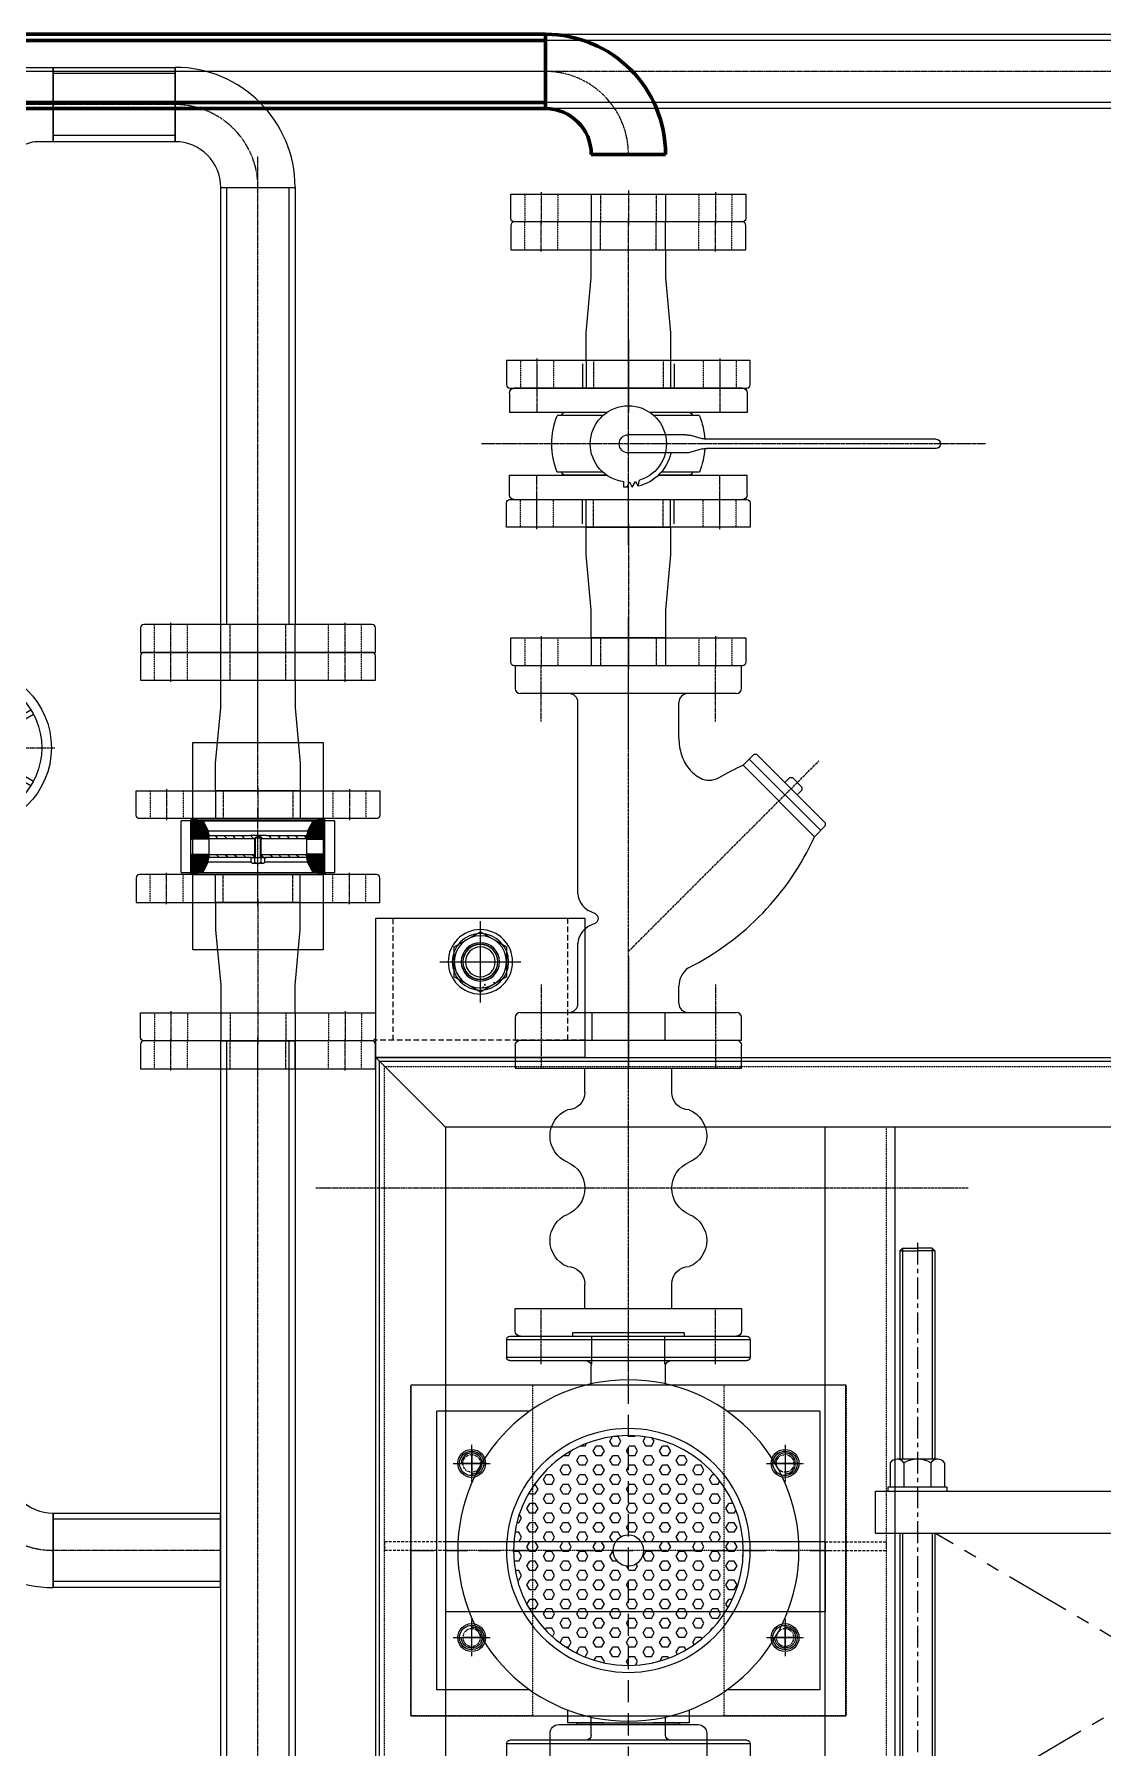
# Model space of a CAD drawing. Header units: millimetres. Extents: x -32759 to 129432, y 390 to 54305.
# Drawn here: x 15533 to 16147, y 27015 to 27999 of the extents above; entities that cross this region are included whole.
import ezdxf

# ---------------------------------------------------------------- set-up
doc = ezdxf.new("R2010")
doc.units = ezdxf.units.MM
for name, pattern in [('CENTER', [2, 1.25, -0.25, 0.25, -0.25]), ('DASHED', [19.05, 12.7, -6.35]), ('HIDDEN', [0.375, 0.25, -0.125]), ('HIDDEN2', [4.7625, 3.175, -1.5875]), ('PHANTOM', [2.5, 1.25, -0.25, 0.25, -0.25, 0.25, -0.25])]:
    doc.linetypes.add(name, pattern=pattern)
for name, color, linetype in [('01a', 8, 'Continuous'), ('01d', 211, 'Continuous'), ('08a', 11, 'Continuous'), ('1', 20, 'Continuous'), ('2', 2, 'DASHED'), ('3', 5, 'Continuous'), ('65A_65A_10K-FF', 7, 'Continuous'), ('_0', 3, 'Continuous'), ('BOM-UDEF', 3, 'Continuous'), ('CENTER', 1, 'CENTER'), ('CL', 1, 'CENTER'), ('FL', 3, 'Continuous'), ('HL', 2, 'HIDDEN'), ('OUTLINE', 7, 'Continuous'), ('PL', 5, 'PHANTOM'), ('RD', 5, 'Continuous'), ('외형선', 3, 'Continuous')]:
    doc.layers.add(name, color=color, linetype=linetype)
doc.layers.add('02 숨은선', color=2, linetype='HIDDEN', lineweight=15)
doc.layers.add('_BODY', color=7, linetype='Continuous', lineweight=13)
doc.layers.add('08 소재', color=7, linetype='Continuous', lineweight=60, true_color=0xeb9514)

# ---------------------------------------------------------------- blocks, each defined once
blk = doc.blocks.new('SDFGSDFGFSDGSDG')
at = {"color": 7}
for p, q in [((341282.68, 45572.34), (341282.68, 45472.34)), ((341282.68, 45572.34), (341357.68, 45572.34)), ((341357.68, 45226.34), (341357.68, 45572.34)), ((341282.68, 45472.34), (341357.68, 45472.34)), ((341724.68, 45424.34), (341799.68, 45424.34)), ((341799.68, 45374.34), (341799.68, 45424.34)), ((341724.68, 45374.34), (341799.68, 45374.34)), ((341282.68, 45326.34), (341357.68, 45326.34)), ((341282.68, 45326.34), (341282.68, 45226.34)), ((341282.68, 45226.34), (341357.68, 45226.34))]:
    blk.add_line(p, q, dxfattribs=at)
at = {"color": 7, "linetype": 'Continuous'}
for p, q in [((341357.68, 45572.34), (341381.68, 45572.34)), ((341381.68, 45226.34), (341381.68, 45572.34)), ((341539.68, 45572.34), (341563.68, 45572.34)), ((341539.68, 45572.34), (341539.68, 45226.34)), ((341563.68, 45572.34), (341563.68, 45226.34)), ((341539.68, 45417.02), (341381.68, 45417.02)), ((341724.68, 45417.02), (341508.68, 45417.02)), ((341724.68, 45424.34), (341724.68, 45374.34)), ((341539.68, 45381.66), (341381.68, 45381.66)), ((341724.68, 45381.66), (341508.68, 45381.66)), ((341357.68, 45226.34), (341381.68, 45226.34)), ((341539.68, 45226.34), (341563.68, 45226.34))]:
    blk.add_line(p, q, dxfattribs=at)
for p, q in [((341566.11, 45565.34), (341563.68, 45565.34)), ((341566.11, 45531.34), (341566.11, 45565.34)), ((341580.06, 45563.93), (341566.11, 45563.93)), ((341539.68, 45558.34), (341381.68, 45558.34)), ((341580.06, 45556.13), (341566.11, 45556.13)), ((341582.11, 45536.65), (341582.11, 45560.03)), ((341701.68, 45558.34), (341582.11, 45558.34)), ((341701.68, 45558.34), (341703.18, 45556.84)), ((341703.18, 45556.84), (341703.18, 45548.34)), ((341703.18, 45539.84), (341703.18, 45548.34)), ((341703.18, 45539.84), (341703.18, 45548.34)), ((341539.68, 45538.34), (341381.68, 45538.34)), ((341580.06, 45540.54), (341566.11, 45540.54)), ((341701.68, 45538.34), (341582.11, 45538.34)), ((341701.68, 45538.34), (341703.18, 45539.84)), ((341566.11, 45531.34), (341563.68, 45531.34)), ((341580.06, 45532.75), (341566.11, 45532.75)), ((341539.68, 45260.34), (341381.68, 45260.34)), ((341566.11, 45267.34), (341563.68, 45267.34)), ((341566.11, 45267.34), (341566.11, 45233.34)), ((341580.06, 45265.93), (341566.11, 45265.93)), ((341582.11, 45262.03), (341582.11, 45238.65)), ((341701.68, 45260.34), (341582.11, 45260.34)), ((341701.68, 45260.34), (341703.18, 45258.84)), ((341703.18, 45258.84), (341703.18, 45250.34)), ((341703.18, 45258.84), (341703.18, 45250.34)), ((341580.06, 45258.13), (341566.11, 45258.13)), ((341703.18, 45241.84), (341703.18, 45250.34)), ((341539.68, 45240.34), (341381.68, 45240.34)), ((341580.06, 45242.54), (341566.11, 45242.54)), ((341701.68, 45240.34), (341582.11, 45240.34)), ((341701.68, 45240.34), (341703.18, 45241.84)), ((341566.11, 45233.34), (341563.68, 45233.34)), ((341580.06, 45234.75), (341566.11, 45234.75))]:
    blk.add_line(p, q)
at = {"color": 1}
for p, q in [((341539.68, 45556.84), (341381.68, 45556.84)), ((341703.18, 45556.84), (341582.11, 45556.84)), ((341701.68, 45558.34), (341701.68, 45548.34)), ((341701.68, 45538.34), (341701.68, 45548.34)), ((341539.68, 45539.84), (341381.68, 45539.84)), ((341703.18, 45539.84), (341582.11, 45539.84)), ((341539.68, 45258.84), (341381.68, 45258.84)), ((341703.18, 45258.84), (341582.11, 45258.84)), ((341701.68, 45260.34), (341701.68, 45250.34)), ((341701.68, 45240.34), (341701.68, 45250.34)), ((341539.68, 45241.84), (341381.68, 45241.84)), ((341703.18, 45241.84), (341582.11, 45241.84))]:
    blk.add_line(p, q, dxfattribs=at)
at = {"color": 1, "linetype": 'CENTER', "ltscale": 10}
for p, q in [((341706.42, 45548.34), (341357.68, 45548.34)), ((341357.68, 45399.34), (341724.68, 45399.34)), ((341706.42, 45250.34), (341357.68, 45250.34))]:
    blk.add_line(p, q, dxfattribs=at)
at = {"color": 1, "linetype": 'CENTER'}
for p, q in [((341317.68, 45508.49), (341317.68, 45536.19)), ((341303.83, 45522.34), (341331.53, 45522.34)), ((341774.68, 45385.49), (341774.68, 45413.19)), ((341788.53, 45399.34), (341760.83, 45399.34)), ((341317.68, 45262.49), (341317.68, 45290.19)), ((341303.83, 45276.34), (341331.53, 45276.34))]:
    blk.add_line(p, q, dxfattribs=at)
at = {"color": 6, "linetype": 'PHANTOM', "ltscale": 30}
for p, q in [((341381.68, 45268.96), (341539.68, 45538.34)), ((341539.68, 45260.34), (341381.68, 45529.71))]:
    blk.add_line(p, q, dxfattribs=at)
at = {"color": 4}
for centre in [(341317.68, 45522.34), (341774.68, 45399.34), (341317.68, 45276.34)]:
    blk.add_circle(centre, 9, dxfattribs=at)
for centre, radius, start, end in [((341577.39, 45560.03), 4.72, 304.36445, 55.63555), ((341566.31, 45548.34), 15.8, 330.4421, 29.5579), ((341577.39, 45536.65), 4.72, 304.36445, 55.63555), ((341577.39, 45262.03), 4.72, 304.36445, 55.63555), ((341566.31, 45250.34), 15.8, 330.4421, 29.5579), ((341577.39, 45238.65), 4.72, 304.36445, 55.63555)]:
    blk.add_arc(centre, radius, start, end)
at = {"color": 0, "linetype": 'ByBlock'}
for p in [(341282.68, 45572.34), (341357.68, 45572.34), (341724.68, 45424.34), (341799.68, 45374.34), (341799.68, 45374.34)]:
    blk.add_point(p, dxfattribs=at)
at = {"color": 1, "linetype": 'CENTER'}
blk.add_point((341774.68, 45388.04), dxfattribs=at)
at = {"color": 3, "linetype": 'ByBlock'}
blk.add_point((341799.68, 45374.34), dxfattribs=at)
blk.add_point((341799.68, 45374.34), dxfattribs=at)
blk.add_point((341799.68, 45374.34), dxfattribs=at)
at = {"layer": '65A_65A_10K-FF', "color": 7, "linetype": 'Continuous'}
for p, q in [((341157.68, 45561.84), (341157.68, 45386.84)), ((341157.68, 45561.84), (341175.68, 45561.84)), ((341175.68, 45561.84), (341175.68, 45386.84)), ((341176.05, 45512.49), (341357.68, 45512.49)), ((341176.05, 45436.19), (341357.68, 45436.19)), ((341237.68, 45411.84), (341237.68, 45236.84)), ((341237.68, 45411.84), (341255.68, 45411.84)), ((341255.68, 45411.84), (341255.68, 45236.84)), ((341157.68, 45386.84), (341175.68, 45386.84)), ((341256.05, 45362.49), (341357.68, 45362.49)), ((341256.05, 45286.19), (341357.68, 45286.19)), ((341237.68, 45236.84), (341255.68, 45236.84))]:
    blk.add_line(p, q, dxfattribs=at)
at = {"layer": 'Defpoints', "color": 3, "linetype": 'ByBlock'}
blk.add_point((341207.74, 45522.34), dxfattribs=at)
at = {"layer": 'OUTLINE', "color": 1, "linetype": 'CENTER', "ltscale": 20}
for p, q in [((341158.05, 45474.34), (341381.68, 45474.34)), ((341238.05, 45324.34), (341381.68, 45324.34))]:
    blk.add_line(p, q, dxfattribs=at)
blk = doc.blocks.new('747 3HP TOP')
at = {"layer": '1'}
h = blk.add_hatch(dxfattribs=at)
h.set_pattern_fill('HEX', color=256, style=0)
h.paths.add_polyline_path([(5285.19, 19853.7, 0.414214), (5219.19, 19787.7), (5276.33, 19787.7, -0.414214), (5285.19, 19796.55)])
h.paths.add_polyline_path([(5285.19, 19853.7), (5285.19, 19796.55, -0.414214), (5294.05, 19787.7), (5351.19, 19787.7, 0.414214)])
h.paths.add_polyline_path([(5351.19, 19787.7), (5294.05, 19787.7, -0.414214), (5285.19, 19778.84), (5285.19, 19721.7, 0.414214)])
h.paths.add_polyline_path([(5285.19, 19778.84, -0.414214), (5276.33, 19787.7), (5219.19, 19787.7, 0.414214), (5285.19, 19721.7)])
for p, q in [((5255.69, 19687.7), (5245.19, 19687.7)), ((5250.19, 19696.16), (5250.19, 19688.7)), ((5250.19, 19688.7), (5271.08, 19688.7)), ((5255.19, 19688.7), (5271.08, 19688.7)), ((5255.19, 19688.7), (5271.08, 19688.7)), ((5314.69, 19688.7), (5255.69, 19688.7)), ((5255.69, 19687.7), (5255.69, 19688.7)), ((5314.69, 19687.7), (5255.69, 19687.7)), ((5299.29, 19688.7), (5315.19, 19688.7)), ((5299.29, 19688.7), (5320.19, 19688.7)), ((5299.29, 19688.7), (5315.19, 19688.7)), ((5314.69, 19687.7), (5314.69, 19688.7)), ((5325.19, 19687.7), (5314.69, 19687.7)), ((5320.19, 19696.16), (5320.19, 19688.7)), ((5240.19, 19682.7), (5240.19, 19649.7)), ((5330.19, 19649.7), (5330.19, 19682.7)), ((5332.44, 19649.7), (5237.94, 19649.7)), ((5237.94, 19643.7), (5237.94, 19649.7)), ((5332.44, 19643.7), (5332.44, 19649.7)), ((5238.94, 19642.7), (5240.94, 19642.7)), ((5329.44, 19642.7), (5240.94, 19642.7)), ((5241.94, 19636.7), (5241.94, 19641.7)), ((5328.44, 19636.7), (5328.44, 19641.7)), ((5331.44, 19642.7), (5329.44, 19642.7)), ((5326.44, 19634.7), (5243.94, 19634.7))]:
    blk.add_line(p, q, dxfattribs=at)
for radius in [98, 70, 66, 8.86]:
    blk.add_circle((5285.19, 19787.7), radius, dxfattribs=at)
for centre, radius, start, end in [((5245.19, 19682.7), 5, 90, 180), ((5325.19, 19682.7), 5, 0, 90), ((5238.94, 19643.7), 1, 180, 270), ((5240.94, 19641.7), 1, 0, 90), ((5329.44, 19641.7), 1, 90, 180), ((5331.44, 19643.7), 1, 270, 0), ((5243.94, 19636.7), 2, 180, 270), ((5326.44, 19636.7), 2, 270, 0)]:
    blk.add_arc(centre, radius, start, end, dxfattribs=at)
blk = doc.blocks.new('6utryty')
at = {"layer": '1'}
for p, q in [((325155.9, 20883.6), (325155.9, 20873.6)), ((325155.9, 20883.6), (325295.9, 20883.6)), ((325293.9, 20885.6), (325157.9, 20885.6)), ((325193.9, 20887.6), (325257.9, 20887.6)), ((325193.9, 20887.6), (325193.9, 20885.6)), ((325257.9, 20887.6), (325257.9, 20885.6)), ((325295.9, 20883.6), (325295.9, 20873.6)), ((325295.9, 20873.6), (325155.9, 20873.6)), ((325293.9, 20871.6), (325157.9, 20871.6)), ((325204.55, 20858.24), (325204.55, 20868.6)), ((325247.25, 20858.24), (325247.25, 20868.6)), ((325115.9, 20842.6), (325169.29, 20842.6)), ((325115.9, 20842.6), (325115.9, 20682.6)), ((325282.5, 20842.6), (325335.9, 20842.6)), ((325335.9, 20682.6), (325335.9, 20842.6)), ((325115.9, 20682.6), (325169.29, 20682.6)), ((325282.5, 20682.6), (325335.9, 20682.6)), ((325157.9, 20653.6), (325181.15, 20653.6)), ((325271.15, 20653.6), (325293.9, 20653.6)), ((325155.9, 20651.6), (325155.9, 20641.6)), ((325155.9, 20651.6), (325181.15, 20651.6)), ((325271.15, 20651.6), (325295.9, 20651.6)), ((325295.9, 20651.6), (325295.9, 20641.6)), ((325181.15, 20641.6), (325155.9, 20641.6)), ((325157.9, 20639.6), (325181.15, 20639.6)), ((325295.9, 20641.6), (325271.15, 20641.6)), ((325271.15, 20639.6), (325293.9, 20639.6))]:
    blk.add_line(p, q, dxfattribs=at)
for centre, radius, start, end in [((325157.9, 20883.6), 2, 90, 180), ((325293.9, 20883.6), 2, 0, 90), ((325157.9, 20873.6), 2, 180, 270), ((325201.55, 20868.6), 3, 0, 90), ((325250.25, 20868.6), 3, 90, 180), ((325293.9, 20873.6), 2, 270, 0), ((325135.9, 20812.6), 7, 14.47692, 287.41387), ((325315.9, 20812.6), 7, 252.58613, 165.52308), ((325135.9, 20712.6), 7, 72.58613, 345.52308), ((325315.9, 20712.6), 7, 194.47692, 107.41387), ((325157.9, 20651.6), 2, 90, 180), ((325293.9, 20651.6), 2, 0, 90), ((325157.9, 20641.6), 2, 180, 270), ((325293.9, 20641.6), 2, 270, 0)]:
    blk.add_arc(centre, radius, start, end, dxfattribs=at)
at = {"layer": '2'}
for p, q in [((325225.9, 20599.25), (325225.9, 20890.71)), ((325135.9, 20820.65), (325135.9, 20804.55)), ((325315.9, 20820.65), (325315.9, 20804.55)), ((325127.85, 20812.6), (325143.95, 20812.6)), ((325307.85, 20812.6), (325323.95, 20812.6)), ((325350.11, 20762.6), (325101.68, 20762.6)), ((325135.9, 20720.65), (325135.9, 20704.55)), ((325315.9, 20720.65), (325315.9, 20704.55)), ((325127.85, 20712.6), (325143.95, 20712.6)), ((325307.85, 20712.6), (325323.95, 20712.6))]:
    blk.add_line(p, q, dxfattribs=at)
at = {"layer": '3'}
for p, q in [((325204.55, 20656.6), (325204.55, 20666.95)), ((325247.25, 20656.6), (325247.25, 20666.95)), ((325181.15, 20653.6), (325271.15, 20653.6)), ((325181.15, 20651.6), (325271.15, 20651.6)), ((325181.15, 20641.6), (325271.15, 20641.6)), ((325181.15, 20639.6), (325271.15, 20639.6)), ((325193.9, 20637.63), (325193.9, 20639.63)), ((325193.9, 20637.6), (325257.9, 20637.6)), ((325257.9, 20637.63), (325257.9, 20639.63))]:
    blk.add_line(p, q, dxfattribs=at)
for centre, radius, start, end in [((325135.9, 20812.6), 7, 287.41387, 14.47692), ((325315.9, 20812.6), 7, 165.52308, 252.58613), ((325135.9, 20712.6), 7, 345.52308, 72.58613), ((325315.9, 20712.6), 7, 107.41387, 194.47692), ((325201.55, 20656.6), 3, 270, 0), ((325250.25, 20656.6), 3, 180, 270)]:
    blk.add_arc(centre, radius, start, end, dxfattribs=at)
at = {"layer": '1'}
blk.add_blockref('747 3HP TOP', (319940.71, 974.9), dxfattribs=at)
blk = doc.blocks.new('FRP-32')
for p, q in [((0, -62), (0, 62)), ((16, 65), (3, 65)), ((16, -65), (16, 65)), ((154, 65), (167, 65)), ((154, -65), (154, 65)), ((170, -62), (170, 62)), ((-16, 21), (0, 21)), ((16, 25), (30, 25)), ((140, 25), (154, 25)), ((186, 21), (170, 21)), ((-16, -21), (0, -21)), ((16, -25), (30, -25)), ((140, -25), (154, -25)), ((186, -21), (170, -21)), ((3, -65), (16, -65)), ((167, -65), (154, -65))]:
    blk.add_line(p, q)
for centre, radius, start, end in [((3, 62), 3, 90, 180), ((167, 62), 3, 0, 90), ((55, 28.75), 16.25, 22.61986, 157.38014), ((115, 28.75), 16.25, 22.61986, 157.38014), ((30, 35), 10, 270, 0), ((85, 41.25), 16.25, 202.61986, 337.38014), ((140, 35), 10, 180, 270), ((30, -35), 10, 0, 90), ((85, -41.25), 16.25, 22.61986, 157.38014), ((140, -35), 10, 90, 180), ((55, -28.75), 16.25, 202.61986, 337.38014), ((115, -28.75), 16.25, 202.61986, 337.38014), ((3, -62), 3, 180, 270), ((167, -62), 3, 270, 0)]:
    blk.add_arc(centre, radius, start, end)
at = {"layer": 'CENTER'}
for p, q in [((85, 195.21), (85, -179.4)), ((-16, 50), (16, 50)), ((186, 50), (154, 50)), ((-32, 0), (16, 0)), ((16, 0), (154, 0)), ((202, 0), (154, 0)), ((-16, -50), (16, -50)), ((186, -50), (154, -50))]:
    blk.add_line(p, q, dxfattribs=at)
blk = doc.blocks.new('BL-50P')
for p, q in [((33.5, 202), (33.5, 51.3)), ((39.5, 202), (39.5, 51.3)), ((0, -75), (0, 75)), ((3, 78), (16, 78)), ((16, 19.8), (16, 78)), ((70, 78), (57, 78)), ((57, 78), (57, 14.3)), ((73, 75), (73, -75)), ((18, 46.7), (18, 21.7)), ((33.2, 48.7), (30.8, 40.1)), ((39.8, 48.7), (42.2, 40.1)), ((55, 46.7), (55, 16.8)), ((16, 40.1), (16, 19.8)), ((30.5, 37.5), (30.5, 0)), ((42.5, 37.5), (42.5, 0)), ((57, 40.1), (57, 14.3)), ((-16, 30), (0, 30)), ((89, 30), (73, 30)), ((8, -0.7), (11.5, 0.7)), ((8.1, 2.4), (11.9, 4.6)), ((11.5, 0.7), (8.1, 2.4)), ((8.7, 6.4), (12.6, 7.4)), ((11.9, 4.6), (8.7, 6.4)), ((8.1, -2.9), (11.7, -2.9)), ((16, -78), (16, -14.3)), ((16, -14.3), (16, -41.5)), ((18, -16.8), (18, -46.7)), ((55, -16.8), (55, -46.7)), ((57, -14.3), (57, -78)), ((57, -14.3), (57, -42)), ((-16, -30), (0, -30)), ((89, -30), (73, -30)), ((18, -43.5), (18, -43.5)), ((55, -43.5), (55.5, -43.5)), ((3, -78), (16, -78)), ((70, -78), (57, -78))]:
    blk.add_line(p, q)
for centre, radius, start, end in [((36.5, 202), 3, 0, 180), ((3, 75), 3, 90, 180), ((70, 75), 3, 0, 90), ((36.5, 0), 50.2, 93.5055, 111.6124), ((23.5, 51.3), 10, 344.9149, 0), ((49.5, 51.3), 10, 180, 195.0851), ((36.5, 0), 50.2, 68.3876, 86.4945), ((18, 40.1), 2, 90, 180), ((40.5, 37.5), 10, 164.9149, 180), ((32.5, 37.5), 10, 0, 15.0851), ((55, 40.1), 2, 0, 90), ((36.5, 0), 28.5, 102.1532, 166.9419), ((36.5, 0), 25, 186.6152, 162.7268), ((36.5, 0), 6, 180, 0), ((36.5, 0), 28.5, 181.4361, 185.7998), ((18, -41.5), 2, 180, 270), ((55.5, -42), 1.5, 270, 0), ((36.5, 0), 50.2, 248.3876, 291.6124), ((3, -75), 3, 180, 270), ((70, -75), 3, 270, 0)]:
    blk.add_arc(centre, radius, start, end)
at = {"layer": 'CENTER'}
for p, q in [((36.5, 234.4), (36.5, -96.3)), ((-16, 60), (16, 60)), ((89, 60), (57, 60)), ((-29.9, 0), (119.7, 0)), ((-28, 0), (16, 0)), ((105, 0), (57, 0)), ((-16, -60), (16, -60)), ((89, -60), (57, -60))]:
    blk.add_line(p, q, dxfattribs=at)
blk = doc.blocks.new('A$C351C1466')
at = {"ltscale": 0.5}
for p, q in [((2, 140), (2, 0)), ((16, 140), (2, 140)), ((18, 2), (18, 138)), ((2, 94.3), (18, 94.3)), ((2, 45.7), (18, 45.7)), ((2, 0), (16, 0))]:
    blk.add_line(p, q, dxfattribs=at)
for centre, start, end in [((16, 138), 0, 90), ((16, 2), 270, 0)]:
    blk.add_arc(centre, 2, start, end, dxfattribs=at)
at = {"layer": 'CL', "ltscale": 0.5}
for p, q in [((1, 122.5), (19, 122.5)), ((0, 70), (20, 70)), ((1, 17.5), (19, 17.5))]:
    blk.add_line(p, q, dxfattribs=at)
at = {"layer": 'HL', "ltscale": 0.5}
for p, q in [((2, 132), (18, 132)), ((2, 113), (18, 113)), ((2, 27), (18, 27)), ((2, 8), (18, 8))]:
    blk.add_line(p, q, dxfattribs=at)
at = {"layer": 'PL', "ltscale": 0.5}
for p, q in [((2, 90), (18, 90)), ((2, 50), (18, 50))]:
    blk.add_line(p, q, dxfattribs=at)
blk = doc.blocks.new('A$C01775BC6')
at = {"ltscale": 0.5}
for p, q in [((2, 48.6), (17.87, 48.6)), ((2, 0), (2, 48.6)), ((17.87, 48.6), (49.62, 45.65)), ((49.62, 45.65), (65.5, 45.65)), ((65.5, 45.65), (65.5, 2.95)), ((49.62, 2.95), (17.87, 0)), ((65.5, 2.95), (49.62, 2.95)), ((17.87, 0), (2, 0))]:
    blk.add_line(p, q, dxfattribs=at)
at = {"layer": 'CL', "ltscale": 0.5}
blk.add_line((0, 24.3), (67.5, 24.3), dxfattribs=at)
blk = doc.blocks.new('A$C63697C70')
at = {"ltscale": 0.5}
for p, q in [((2, 135), (2, 0)), ((16, 135), (2, 135)), ((18, 2), (18, 133)), ((2, 88.85), (18, 88.85)), ((2, 46.15), (18, 46.15)), ((2, 0), (16, 0))]:
    blk.add_line(p, q, dxfattribs=at)
for centre, start, end in [((16, 133), 0, 90), ((16, 2), 270, 0)]:
    blk.add_arc(centre, 2, start, end, dxfattribs=at)
at = {"layer": 'CL', "ltscale": 0.5}
for p, q in [((1, 117.5), (19, 117.5)), ((0, 67.5), (20, 67.5)), ((1, 17.5), (19, 17.5))]:
    blk.add_line(p, q, dxfattribs=at)
at = {"layer": 'HL', "ltscale": 0.5}
for p, q in [((2, 127), (18, 127)), ((2, 108), (18, 108)), ((2, 27), (18, 27)), ((2, 8), (18, 8))]:
    blk.add_line(p, q, dxfattribs=at)
at = {"layer": 'PL', "ltscale": 0.5}
for p, q in [((2, 83.5), (18, 83.5)), ((2, 51.5), (18, 51.5))]:
    blk.add_line(p, q, dxfattribs=at)
blk = doc.blocks.new('A$C61626EAD')
at = {"ltscale": 0.5}
blk.add_blockref('A$C351C1466', (79.5, 0), dxfattribs=at)
at = {"ltscale": 0.5, "rotation": 180}
blk.add_blockref('A$C63697C70', (20, 137.5), dxfattribs=at)
at = {"ltscale": 0.5, "xscale": -1}
blk.add_blockref('A$C01775BC6', (83.5, 45.7), dxfattribs=at)
blk = doc.blocks.new('CI-F32S')
for p, q in [((13, 65), (0, 65)), ((0, 65), (0, -65)), ((16, 62), (16, -34)), ((199, -34), (199, 62)), ((215, 65), (202, 65)), ((215, -65), (215, 65)), ((21, 29), (55.77, 29)), ((31, 29), (46.48, 29)), ((67.26, 18.94), (65.26, 23.02)), ((72.54, 18.94), (74.54, 23.02)), ((84.02, 29), (194, 29)), ((21, -29), (31, -29)), ((173.52, -29), (194, -29)), ((16, -34), (16, -62)), ((199, -62), (199, -34)), ((0, -65), (13, -65)), ((116.86, -106.93), (157.88, -65.92)), ((157.88, -65.92), (164.24, -72.28)), ((202, -65), (215, -65)), ((120.4, -110.46), (161.41, -69.45)), ((124.64, -113.29), (164.24, -73.69)), ((164.24, -72.28), (164.24, -73.69)), ((140.9, -97.03), (143.73, -99.86)), ((145.15, -99.86), (150.8, -94.2)), ((147.98, -89.96), (150.8, -92.79)), ((150.8, -92.79), (150.8, -94.2)), ((116.86, -106.93), (123.23, -113.29)), ((143.73, -99.86), (145.15, -99.86)), ((123.23, -113.29), (124.64, -113.29))]:
    blk.add_line(p, q)
blk.add_lwpolyline([(173.52, -29, 0.079365), (163.78, -30.56, 0.08841), (155.97, -34.75, 0.105167), (150.49, -41.37, 0.020221), (149.94, -42.52, 0.121124)], format="xyb")
for centre, radius, start, end in [((13, 62), 3, 0, 90), ((202, 62), 3, 90, 180), ((21, 34), 5, 180, 270), ((194, 34), 5, 270, 0), ((54.53, 16.52), 12.55, 31.21774, 84.31689), ((85.27, 16.52), 12.55, 95.68311, 148.78226), ((69.9, 20.13), 2.89, 204.12279, 335.87721), ((21, -34), 5, 90, 180), ((30.98, -41.94), 12.94, 35.29524, 90.07625), ((194, -34), 5, 0, 90), ((181.59, 35.73), 156.65, 206.61845, 245.59501), ((161.45, -46.38), 12.14, 161.45634, 212.93271), ((15.22, -130.64), 156.65, 24.40499, 30.18265), ((13, -62), 3, 270, 0), ((202, -62), 3, 180, 270)]:
    blk.add_arc(centre, radius, start, end)
at = {"layer": 'CENTER'}
for p, q in [((32, 50), (0, 50)), ((183, 50), (215, 50)), ((-24.83, 0), (242.91, 0)), ((48, 0), (0, 0)), ((50.95, 0), (160.33, -109.39)), ((167, 0), (215, 0)), ((32, -50), (0, -50)), ((183, -50), (215, -50))]:
    blk.add_line(p, q, dxfattribs=at)
blk = doc.blocks.new('HS_BOM', base_point=(-3113.55, 16316.28))
at = {"layer": 'BOM-UDEF'}
blk.add_circle((-3113.55, 16316.28), 0.25, dxfattribs=at)
blk = doc.blocks.new('asfsafsdfffas')
for p, q in [((495497.77, 292525.53), (495482.77, 292516.87)), ((495512.77, 292516.87), (495497.77, 292525.53)), ((495482.77, 292516.87), (495482.77, 292499.55)), ((495512.77, 292499.55), (495512.77, 292516.87)), ((495482.77, 292499.55), (495497.77, 292490.89)), ((495497.77, 292490.89), (495512.77, 292499.55))]:
    blk.add_line(p, q)
at = {"ltscale": 0.5}
blk.add_line((495437.77, 292453.21), (495557.77, 292453.21), dxfattribs=at)
for radius in [18.5, 16.2, 15, 11, 10.1, 8.56]:
    blk.add_circle((495497.77, 292508.21), radius)
at = {"layer": '1', "ltscale": 10}
for p, q in [((495497.77, 292484.88), (495497.77, 292531.55)), ((495521.11, 292508.21), (495474.44, 292508.21))]:
    blk.add_line(p, q, dxfattribs=at)
at = {"layer": 'CL'}
for p, q in [((495497.77, 292487.71), (495497.77, 292528.71)), ((495497.77, 292488.9), (495497.77, 292527.52)), ((495497.77, 292490.01), (495497.77, 292526.41)), ((495518.27, 292508.21), (495477.27, 292508.21)), ((495517.08, 292508.21), (495478.46, 292508.21)), ((495515.97, 292508.21), (495479.57, 292508.21))]:
    blk.add_line(p, q, dxfattribs=at)
at = {"layer": 'RD'}
blk.add_circle((495497.77, 292508.21), 10, dxfattribs=at)
at = {"layer": '외형선'}
for p, q in [((495557.77, 292533.21), (495437.77, 292533.21)), ((495437.77, 292533.21), (495437.77, 292453.21)), ((495557.77, 292453.21), (495557.77, 292533.21))]:
    blk.add_line(p, q, dxfattribs=at)
at = {"layer": '외형선', "color": 2, "linetype": 'HIDDEN2'}
for p, q in [((495447.77, 292533.21), (495447.77, 292463.21)), ((495547.77, 292463.21), (495547.77, 292533.21)), ((495437.77, 292463.21), (495557.77, 292463.21))]:
    blk.add_line(p, q, dxfattribs=at)
at = {"layer": '외형선'}
blk.add_circle((495497.77, 292508.21), 11, dxfattribs=at)
at = {"layer": 'BOM-UDEF', "rotation": 180}
for p in [(495489.77, 292496.21), (495495.22, 292495.06), (495496.17, 292493.46)]:
    blk.add_blockref('HS_BOM', p, dxfattribs=at)
blk = doc.blocks.new('xcvxcvb')
at = {"ltscale": 0.5}
for p, q in [((499967.29, 297427.4), (499967.29, 296861.4)), ((500007.29, 297387.4), (499967.29, 297427.4)), ((500007.29, 296901.4), (500007.29, 297387.4)), ((500007.29, 296901.4), (499967.29, 296861.4))]:
    blk.add_line(p, q, dxfattribs=at)
at = {"layer": 'HL', "ltscale": 0.5}
blk.add_line((499972.29, 297422.4), (499972.29, 296866.4), dxfattribs=at)
blk = doc.blocks.new('asfasfsadfas')
at = {"ltscale": 0.5}
for p, q in [((503999.7, 299042.79), (503513.7, 299042.79)), ((503513.7, 299002.79), (503513.7, 299042.79)), ((503999.7, 299002.79), (503999.7, 299042.79)), ((503513.7, 299002.79), (503999.7, 299002.79))]:
    blk.add_line(p, q, dxfattribs=at)
at = {"layer": 'HL', "ltscale": 0.5}
blk.add_line((503513.7, 299007.79), (503999.7, 299007.79), dxfattribs=at)
blk = doc.blocks.new('sdgdfgsgsd')
at = {"ltscale": 0.5}
for p, q in [((506483.71, 297930.77), (505563.71, 297930.77)), ((506443.71, 297890.77), (506483.71, 297930.77)), ((505603.71, 297890.77), (506443.71, 297890.77))]:
    blk.add_line(p, q, dxfattribs=at)
at = {"layer": 'HL', "ltscale": 0.5}
blk.add_line((506478.71, 297925.77), (505568.71, 297925.77), dxfattribs=at)
blk = doc.blocks.new('A$C445176EE')
at = {"color": 2, "linetype": 'HIDDEN2', "ltscale": 0.5}
for p, q in [((35, 40), (0, 40)), ((0, 40), (0, 35)), ((253, 40), (288, 40)), ((288, 40), (288, 35)), ((35, 35), (0, 35)), ((253, 35), (288, 35))]:
    blk.add_line(p, q, dxfattribs=at)
at = {"ltscale": 0.5}
for p, q in [((253, 40), (35, 40)), ((35, 40), (35, 0)), ((253, 40), (253, 0)), ((35, 0), (253, 0))]:
    blk.add_line(p, q, dxfattribs=at)
at = {"layer": 'HL', "ltscale": 0.5}
blk.add_line((253, 35), (35, 35), dxfattribs=at)
blk = doc.blocks.new('hgfgh')
at = {"ltscale": 0.5}
for p, q in [((496361.31, 294378.32), (496361.31, 294188.32)), ((496611.31, 294378.32), (496361.31, 294378.32)), ((496611.31, 294188.32), (496611.31, 294378.32)), ((496361.31, 294188.32), (496611.31, 294188.32))]:
    blk.add_line(p, q, dxfattribs=at)
for centre in [(496396.31, 294333.32), (496576.31, 294333.32), (496396.31, 294233.32), (496576.31, 294233.32)]:
    blk.add_circle(centre, 8, dxfattribs=at)
at = {"layer": 'CL', "ltscale": 0.5}
for p, q in [((496396.31, 294343.92), (496396.31, 294322.72)), ((496576.31, 294343.92), (496576.31, 294322.72)), ((496385.71, 294333.32), (496406.91, 294333.32)), ((496565.71, 294333.32), (496586.91, 294333.32)), ((496396.31, 294243.92), (496396.31, 294222.72)), ((496576.31, 294243.92), (496576.31, 294222.72)), ((496385.71, 294233.32), (496406.91, 294233.32)), ((496565.71, 294233.32), (496586.91, 294233.32))]:
    blk.add_line(p, q, dxfattribs=at)
blk = doc.blocks.new('vbn')
at = {"ltscale": 0.5}
blk.add_circle((491764.72, 300516.68), 5.05, dxfattribs=at)
at = {"layer": 'CL', "ltscale": 0.5}
for p, q in [((491757.72, 300516.68), (491771.72, 300516.68)), ((491764.72, 300523.68), (491764.72, 300509.68))]:
    blk.add_line(p, q, dxfattribs=at)
at = {"layer": 'FL', "color": 1, "ltscale": 0.5}
blk.add_arc((491764.72, 300516.68), 6, 270, 180, dxfattribs=at)
blk = doc.blocks.new('xcvbxcv')
at = {"ltscale": 0.5}
for p, q in [((495958.76, 294579.37), (495888.76, 294579.37)), ((495888.76, 294389.37), (495888.76, 294579.37)), ((495958.76, 294579.37), (495958.76, 294389.37)), ((495958.76, 294389.37), (495888.76, 294389.37))]:
    blk.add_line(p, q, dxfattribs=at)
blk.add_blockref('vbn', (4159.04, -5982.31))
at = {"extrusion": (0, 0, -1), "zscale": -1, "rotation": 180}
blk.add_blockref('vbn', (-4159.04, 594951.05), dxfattribs=at)
blk = doc.blocks.new('asdfasdfdaa')
at = {"ltscale": 0.5}
for p, q in [((510756.16, 300254.24), (511676.16, 300254.24)), ((510756.16, 299688.24), (510756.16, 300254.24)), ((510758.16, 300252.24), (511674.16, 300252.24)), ((510758.16, 299690.24), (510758.16, 300252.24))]:
    blk.add_line(p, q, dxfattribs=at)
at = {"layer": '02 숨은선'}
for p in [(14887.41, 5486.88), (15067.41, 5486.88)]:
    blk.add_blockref('xcvbxcv', p, dxfattribs=at)
blk = doc.blocks.new('sdfgsdfgsdfgsfdgsd')
at = {"extrusion": (0, 0, -1), "zscale": -1}
for name, p, rotation in [('FRP-32', (-486440.93, 282130.15), 180), ('xcvxcvb', (-783462.33, 782242.44), 270), ('sdgdfgsgsd', (-188670.16, -224208.56), 90), ('asfsafsdfffas', (-194147.72, -213282.63), 90)]:
    blk.add_blockref(name, p, dxfattribs=dict(at, rotation=rotation))
at = {"color": 4, "ltscale": 0.5, "rotation": 270}
blk.add_blockref('A$C445176EE', (486282.93, 282270.15), dxfattribs=at)
at = {"xscale": -1, "rotation": 270}
blk.add_blockref('6utryty', (465555.33, -43095.75), dxfattribs=at)
at = {"extrusion": (0, 0, -1), "xscale": 0.875, "yscale": 0.875, "zscale": -0.875, "rotation": 180}
blk.add_blockref('BL-50P', (-486921.43, 282130.15), dxfattribs=at)
at = {"ltscale": 0.5, "extrusion": (0, 0, -1), "zscale": -1, "rotation": 180}
blk.add_blockref('A$C61626EAD', (-486823.93, 282200.15), dxfattribs=at)
at = {"ltscale": 0.5, "rotation": 180}
blk.add_blockref('A$C351C1466', (487003.3, 282200.15), dxfattribs=at)
at = {"ltscale": 0.5}
for name, p in [('A$C63697C70', (487062.8, 282062.65)), ('A$C01775BC6', (486999.3, 282105.85))]:
    blk.add_blockref(name, p, dxfattribs=at)
for name, p in [('CI-F32S', (486610.93, 282130.15)), ('SDFGSDFGFSDGSDG', (144788.25, 236415.81))]:
    blk.add_blockref(name, p)
at = {"extrusion": (0, 0, -1), "zscale": -1}
blk.add_blockref('asfasfsadfas', (-990074.63, -17025.65), dxfattribs=at)
at = {"layer": '01a', "rotation": 270}
blk.add_blockref('hgfgh', (192034.61, 778616.46), dxfattribs=at)
at = {"layer": '08a', "rotation": 270}
blk.add_blockref('asdfasdfdaa', (186346.69, 793031.31), dxfattribs=at)
blk = doc.blocks.new('xcvbxcvbvxcbvcxc')
at = {"ltscale": 0.5}
for p, q in [((477375.24, 280371.32), (477375.24, 282656.29)), ((477378.74, 280371.32), (477378.74, 282656.29)), ((477414.44, 280371.32), (477414.44, 282656.29)), ((477417.94, 282656.29), (477417.94, 280371.32))]:
    blk.add_line(p, q, dxfattribs=at)
at = {"layer": 'CL', "ltscale": 0.5}
blk.add_line((477396.59, 280369.32), (477396.59, 282658.29), dxfattribs=at)
blk = doc.blocks.new('ytreyrty')
at = {"ltscale": 0.5}
for p, q in [((333062.61, 37987.09), (333105.31, 37987.09)), ((333036.36, 37960.84), (333036.36, 37918.14))]:
    blk.add_line(p, q, dxfattribs=at)
for radius in [68.95, 26.25]:
    blk.add_arc((333036.36, 37987.09), radius, 270, 0, dxfattribs=at)
at = {"layer": 'CL', "ltscale": 0.5}
blk.add_arc((333036.36, 37987.09), 47.6, 270, 0, dxfattribs=at)
blk = doc.blocks.new('asdfasdfsaffdas')
at = {"ltscale": 0.5}
for p, q in [((475843.54, 282334.72), (475843.54, 283861.66)), ((475847.04, 282334.72), (475847.04, 283861.66)), ((475882.74, 282334.72), (475882.74, 283861.66)), ((475886.24, 283861.66), (475886.24, 282334.72)), ((475886.24, 282334.72), (475843.54, 282334.72))]:
    blk.add_line(p, q, dxfattribs=at)
at = {"layer": 'CL', "ltscale": 0.5}
blk.add_line((475864.89, 282332.72), (475864.89, 283863.66), dxfattribs=at)
blk = doc.blocks.new('xcbvbxcvxcvxcvc')
for name, p in [('asdfasdfsaffdas', (0, 0)), ('ytreyrty', (142780.93, 244347.62))]:
    blk.add_blockref(name, p)
blk = doc.blocks.new('vmbnmvbmvbv')
at = {"ltscale": 0.5}
for p, q in [((473735.47, 283445.57), (473735.47, 283454.32)), ((473735.47, 283454.32), (473778.17, 283454.32)), ((473778.17, 283454.32), (473778.17, 283445.57)), ((473709.22, 283385.37), (473709.22, 283428.07)), ((473709.22, 283428.07), (473717.97, 283428.07)), ((473795.67, 283428.07), (473804.42, 283428.07)), ((473804.42, 283428.07), (473804.42, 283385.37)), ((473804.42, 283385.37), (473709.22, 283385.37))]:
    blk.add_line(p, q, dxfattribs=at)
for centre, start, end in [((473717.97, 283445.57), 270, 0), ((473795.67, 283445.57), 180, 270)]:
    blk.add_arc(centre, 17.5, start, end, dxfattribs=at)
at = {"layer": 'CL', "ltscale": 0.5}
for p, q in [((473756.82, 283456.32), (473756.82, 283383.37)), ((473707.22, 283406.72), (473806.42, 283406.72))]:
    blk.add_line(p, q, dxfattribs=at)
blk = doc.blocks.new('A$C44BF38BE')
at = {"ltscale": 0.5, "xscale": -1}
blk.add_blockref('A$C351C1466', (20, 0), dxfattribs=at)
at = {"ltscale": 0.5}
for name, p in [('A$C63697C70', (79.5, 2.5)), ('A$C01775BC6', (16, 45.7))]:
    blk.add_blockref(name, p, dxfattribs=at)
blk = doc.blocks.new('sdfgsdfgdgfdsgd')
at = {"layer": '_0'}
h = blk.add_hatch(dxfattribs=at)
h.set_pattern_fill('ANSI31', color=256, scale=0.171046, style=0)
h.set_pattern_definition([(45, (467023.3493, 283079.567), (-0.38400985, 0.38400985), [])])
h.paths.add_polyline_path([(468747.84, 284426.56), (468737.29, 284426.56), (468736.72, 284426.56, 0.414214), (468736.15, 284425.99), (468736.15, 284423.14, 0.414214), (468736.72, 284422.57), (468737.29, 284422.57), (468737.29, 284420.37, 0.288509), (468737.94, 284419.34), (468743.13, 284416.58), (468743.7, 284416.58), (468745.98, 284416.01), (468747.84, 284416.01)])
h.paths.add_polyline_path([(468766.94, 284422.57), (468767.51, 284422.57, 0.414214), (468768.08, 284423.14), (468768.08, 284425.99, 0.414214), (468767.51, 284426.56), (468766.94, 284426.56), (468756.39, 284426.56), (468756.39, 284416.01), (468758.24, 284416.01), (468760.52, 284416.58), (468761.09, 284416.58), (468766.37, 284419.39, 0.266345), (468766.94, 284420.37)])
h.paths.add_polyline_path([(468747.84, 284360.13), (468745.98, 284360.13), (468743.7, 284359.56), (468743.13, 284359.56), (468737.85, 284356.76, 0.266345), (468737.29, 284355.77), (468737.29, 284353.58), (468736.72, 284353.58, 0.414214), (468736.15, 284353.01), (468736.15, 284350.16, 0.414214), (468736.72, 284349.59), (468737.29, 284349.59), (468747.84, 284349.59)])
h.paths.add_polyline_path([(468766.94, 284355.77, 0.288509), (468766.29, 284356.8), (468761.09, 284359.56), (468760.52, 284359.56), (468758.24, 284360.13), (468756.39, 284360.13), (468756.39, 284349.59), (468766.94, 284349.59), (468767.51, 284349.59, 0.414214), (468768.08, 284350.16), (468768.08, 284353.01, 0.414214), (468767.51, 284353.58), (468766.94, 284353.58)])
h = blk.add_hatch(dxfattribs=at)
h.set_pattern_fill('ANSI31', color=256, scale=1.140309, style=0)
h.set_pattern_definition([(45, (467023.3493, 283079.567), (-2.5600657, 2.5600657), [])])
h.paths.add_polyline_path([(468758.24, 284416.01), (468756.82, 284416.01), (468756.82, 284389.84), (468756.93, 284389.84, -0.224558), (468757.77, 284388.07), (468758.47, 284388.07), (468758.47, 284392.93), (468758.24, 284392.93)])
h.paths.add_polyline_path([(468758.47, 284388.07), (468757.77, 284388.07, -0.224558), (468756.93, 284386.31), (468756.82, 284386.31), (468756.82, 284360.13), (468758.24, 284360.13), (468758.24, 284383.21), (468758.47, 284383.21)])
h.paths.add_polyline_path([(468747.41, 284386.31), (468745.78, 284386.31), (468745.78, 284383.21), (468745.98, 284383.21), (468745.98, 284360.13), (468747.41, 284360.13)])
h.paths.add_polyline_path([(468747.41, 284416.01), (468745.98, 284416.01), (468745.98, 284392.93), (468745.78, 284392.93), (468745.78, 284391.97), (468745.78, 284389.84), (468747.2, 284389.84), (468747.41, 284389.84)])
at = {"color": 4, "ltscale": 0.5}
for p, q in [((468692.91, 284425.57), (468811.91, 284425.57)), ((468692.91, 284350.57), (468692.91, 284425.57)), ((468811.91, 284425.57), (468811.91, 284350.57)), ((468811.91, 284350.57), (468692.91, 284350.57))]:
    blk.add_line(p, q, dxfattribs=at)
at = {"layer": '_0'}
for p, q in [((468737.29, 284432.26), (468766.94, 284432.26)), ((468737.29, 284432.26), (468737.29, 284426.56)), ((468766.94, 284426.56), (468766.94, 284432.26)), ((468736.15, 284425.99), (468736.15, 284350.16)), ((468737.29, 284426.56), (468736.72, 284426.56)), ((468737.29, 284422.57), (468736.72, 284422.57)), ((468737.29, 284426.56), (468766.94, 284426.56)), ((468737.29, 284422.57), (468737.29, 284353.58)), ((468737.29, 284422.57), (468737.29, 284353.58)), ((468747.84, 284426.56), (468747.84, 284416.01)), ((468756.39, 284416.01), (468756.39, 284426.56)), ((468766.94, 284426.56), (468767.51, 284426.56)), ((468766.94, 284353.58), (468766.94, 284422.57)), ((468766.94, 284422.57), (468767.51, 284422.57)), ((468766.94, 284422.57), (468766.94, 284353.58)), ((468768.08, 284425.99), (468768.08, 284350.16)), ((468737.85, 284419.39), (468743.13, 284416.58)), ((468743.13, 284416.58), (468743.7, 284416.58)), ((468743.13, 284391.97), (468743.13, 284416.58)), ((468743.7, 284416.58), (468745.98, 284416.01)), ((468745.98, 284416.01), (468758.24, 284416.01)), ((468745.98, 284416.01), (468745.98, 284392.93)), ((468747.41, 284389.84), (468747.41, 284416.01)), ((468756.82, 284416.01), (468756.82, 284389.84)), ((468760.52, 284416.58), (468758.24, 284416.01)), ((468758.24, 284392.93), (468758.24, 284416.01)), ((468760.52, 284416.58), (468761.09, 284416.58)), ((468766.37, 284419.39), (468761.09, 284416.58)), ((468761.09, 284416.58), (468761.09, 284359.56)), ((468745.78, 284391.97), (468745.78, 284392.93)), ((468758.47, 284383.21), (468758.47, 284392.93)), ((468743.13, 284359.56), (468743.13, 284384.18)), ((468745.78, 284389.84), (468756.93, 284389.84)), ((468745.78, 284389.84), (468747.2, 284389.84)), ((468745.78, 284389.5), (468756.93, 284389.5)), ((468745.78, 284386.64), (468756.93, 284386.64)), ((468745.78, 284386.31), (468756.93, 284386.31)), ((468747.2, 284386.31), (468745.78, 284386.31)), ((468745.78, 284386.31), (468745.78, 284383.21)), ((468745.78, 284383.21), (468745.78, 284384.18)), ((468745.98, 284383.21), (468745.98, 284360.13)), ((468747.41, 284360.13), (468747.41, 284386.31)), ((468756.82, 284386.31), (468756.82, 284360.13)), ((468756.93, 284386.31), (468756.93, 284389.84)), ((468758.24, 284360.13), (468758.24, 284383.21)), ((468737.29, 284353.58), (468736.72, 284353.58)), ((468737.85, 284356.76), (468743.13, 284359.56)), ((468743.7, 284359.56), (468743.13, 284359.56)), ((468743.7, 284359.56), (468745.98, 284360.13)), ((468758.24, 284360.13), (468745.98, 284360.13)), ((468747.84, 284349.59), (468747.84, 284360.13)), ((468756.39, 284360.13), (468756.39, 284349.59)), ((468760.52, 284359.56), (468758.24, 284360.13)), ((468761.09, 284359.56), (468760.52, 284359.56)), ((468766.37, 284356.76), (468761.09, 284359.56)), ((468766.94, 284353.58), (468767.51, 284353.58)), ((468737.29, 284349.59), (468736.72, 284349.59)), ((468737.29, 284349.59), (468737.29, 284343.88)), ((468737.29, 284349.59), (468766.94, 284349.59)), ((468737.29, 284343.88), (468766.94, 284343.88)), ((468766.94, 284343.88), (468766.94, 284349.59)), ((468766.94, 284349.59), (468767.51, 284349.59))]:
    blk.add_line(p, q, dxfattribs=at)
at = {"layer": '_0', "ltscale": 0.5}
for p, q in [((468742.56, 284391.34), (468742.92, 284391.97)), ((468742.56, 284391.34), (468742.56, 284384.8)), ((468742.92, 284391.97), (468745.78, 284391.97)), ((468745.78, 284392.93), (468745.98, 284392.93)), ((468745.78, 284391.97), (468745.78, 284384.18)), ((468758.24, 284392.93), (468758.47, 284392.93)), ((468742.56, 284384.8), (468742.92, 284384.18)), ((468742.92, 284384.18), (468745.78, 284384.18)), ((468743.08, 284389.96), (468745.78, 284389.96)), ((468743.08, 284386.19), (468745.78, 284386.19)), ((468745.78, 284383.21), (468745.98, 284383.21)), ((468758.24, 284383.21), (468758.47, 284383.21))]:
    blk.add_line(p, q, dxfattribs=at)
at = {"layer": '_0', "linetype": 'CENTER', "ltscale": 0.5}
blk.add_line((468729.88, 284388.07), (468774.35, 284388.07), dxfattribs=at)
at = {"layer": '_0'}
for centre, radius, start, end in [((468736.72, 284425.99), 0.57, 90, 180), ((468736.72, 284423.14), 0.57, 180, 270), ((468738.43, 284420.37), 1.14, 180, 239.65675), ((468765.8, 284420.37), 1.14, 300.34325, 0), ((468767.51, 284425.99), 0.57, 0, 90), ((468767.51, 284423.14), 0.57, 270, 0), ((468755.48, 284388.07), 2.28, 309.3749, 50.6251), ((468736.72, 284353.01), 0.57, 90, 180), ((468738.43, 284355.77), 1.14, 120.34325, 180), ((468765.8, 284355.77), 1.14, 0, 59.65675), ((468767.51, 284353.01), 0.57, 0, 90), ((468736.72, 284350.16), 0.57, 180, 270), ((468767.51, 284350.16), 0.57, 270, 0)]:
    blk.add_arc(centre, radius, start, end, dxfattribs=at)
at = {"layer": '_0', "ltscale": 0.5}
for centre, radius, start, end in [((468743.79, 284390.96), 1.23, 125.34387, 234.65613), ((468746.24, 284388.07), 3.68, 149.19391, 210.80609), ((468743.79, 284385.18), 1.23, 125.34387, 234.65613)]:
    blk.add_arc(centre, radius, start, end, dxfattribs=at)
blk = doc.blocks.new('sdfgsfgdsfgsd')
at = {"ltscale": 0.5}
for p, q in [((474685.62, 282521.24), (475308.28, 282521.24)), ((474685.62, 282478.54), (474685.62, 282521.24)), ((475308.28, 282521.24), (475308.28, 282478.54)), ((474685.62, 282517.74), (475308.28, 282517.74)), ((474685.62, 282482.04), (475308.28, 282482.04)), ((475308.28, 282478.54), (474685.62, 282478.54))]:
    blk.add_line(p, q, dxfattribs=at)
at = {"layer": 'CL', "ltscale": 0.5}
blk.add_line((474683.62, 282499.89), (475310.28, 282499.89), dxfattribs=at)
blk = doc.blocks.new('GL-32P')
for p, q in [((-0.72, 0), (-0.72, 58.12)), ((-5.49, 5.26), (-22.51, 34.75)), ((-2.89, 6.76), (-19.92, 36.25)), ((18.48, 36.25), (1.45, 6.76)), ((1.45, 6.76), (18.48, 36.25)), ((4.05, 5.26), (21.07, 34.75)), ((-53.22, 25.5), (-53.22, -25.5)), ((-53.22, 25.5), (-43.22, 25.5)), ((-43.22, 25.5), (-43.22, 18.91)), ((41.78, 25.5), (51.78, 25.5)), ((41.78, 25.5), (41.78, 18.91)), ((51.78, 25.5), (51.78, -25.5)), ((-53.22, 15), (-44.75, 15)), ((43.31, 15), (51.78, 15)), ((-7.66, 1.5), (-41.71, 1.5)), ((6.22, 1.5), (36.78, 1.5)), ((36.78, 1.5), (40.27, 1.5)), ((-7.66, -1.5), (-41.71, -1.5)), ((-5.49, -5.26), (-22.51, -34.75)), ((-2.89, -6.76), (-19.92, -36.25)), ((1.45, -6.76), (18.48, -36.25)), ((4.05, -5.26), (21.07, -34.75)), ((6.22, -1.5), (36.78, -1.5)), ((36.78, -1.5), (40.27, -1.5)), ((-53.22, -15), (-44.75, -15)), ((-43.22, -18.91), (-43.22, -25.5)), ((41.78, -18.91), (41.78, -23.26)), ((43.31, -15), (51.78, -15)), ((-53.22, -25.5), (-43.22, -25.5)), ((-43.22, -19.79), (-43.22, -20.5)), ((-43.22, -23.26), (-43.22, -25.5)), ((41.78, -19.79), (41.78, -20.5)), ((41.78, -23.26), (41.78, -25.5)), ((41.78, -25.5), (51.78, -25.5))]:
    blk.add_line(p, q)
blk.add_lwpolyline([(-3.47, 4.76), (-6.22, 0), (-3.47, -4.76), (2.03, -4.76), (4.78, 0), (2.03, 4.76)], close=True)
for radius in [46.52, 41.02, 7.1, 3.56]:
    blk.add_circle((-0.72, 0), radius)
at = {"layer": 'CENTER'}
for p, q in [((-0.72, 58.12), (-0.72, -48.52)), ((-63.02, 0), (70.53, 0)), ((-63.02, 0), (71.61, 0)), ((-55.08, 0), (68.98, 0)), ((-47.22, 0), (47.22, 0))]:
    blk.add_line(p, q, dxfattribs=at)
blk = doc.blocks.new('sdfgsdfgfdsgsdfgdfgdgds')
at = {"ltscale": 0.5}
for p, q in [((475547.33, 282521.24), (475798.29, 282521.24)), ((475547.33, 282478.54), (475547.33, 282521.24)), ((475798.29, 282521.24), (475798.29, 282478.54)), ((475547.33, 282517.74), (475798.29, 282517.74)), ((475547.33, 282482.04), (475798.29, 282482.04)), ((475798.29, 282478.54), (475547.33, 282478.54))]:
    blk.add_line(p, q, dxfattribs=at)
blk = doc.blocks.new('vbbnvbnbvb')
at = {"ltscale": 0.5}
for p, q in [((65304.49, 40868.29), (65304.49, 40964.29)), ((65304.49, 40964.29), (65347.19, 40964.29)), ((65307.99, 40868.29), (65307.99, 40964.29)), ((65343.69, 40868.29), (65343.69, 40964.29)), ((65347.19, 40964.29), (65347.19, 40868.29)), ((65304.49, 40868.29), (65347.19, 40868.29))]:
    blk.add_line(p, q, dxfattribs=at)
at = {"layer": 'CL', "ltscale": 0.5}
blk.add_line((65325.84, 40868.29), (65325.84, 40966.29), dxfattribs=at)
blk = doc.blocks.new('xcvbxcbxcb')
at = {"ltscale": 0.5}
blk.add_line((66255.95, 40479.56), (66255.95, 40549.55), dxfattribs=at)
for name, p in [('GL-32P', (65905.21, 40597.15)), ('vbbnvbnbvb', (117.75, -414.74)), ('ytreyrty', (-266810.16, 2492.47))]:
    blk.add_blockref(name, p)
for name, p, rotation in [('vmbnmvbmvbv', (349680.53, -433159.66), 90), ('ytreyrty', (398527.55, 78536.64), 180)]:
    blk.add_blockref(name, p, dxfattribs=dict(rotation=rotation))
for name, p in [('A$C63697C70', (65718.19, 40364.46)), ('A$C44BF38BE', (65861.75, 40361.96)), ('A$C63697C70', (65957.24, 40364.46))]:
    blk.add_blockref(name, p, dxfattribs=at)
at = {"ltscale": 0.5, "xscale": -1}
blk.add_blockref('A$C44BF38BE', (65833.69, 40361.96), dxfattribs=at)
at = {"color": 4}
for name, p in [('sdfgsdfgdgfdsgd', (-402904.39, -243956.11)), ('sdfgsfgdsfgsd', (-409572.09, -242067.93)), ('sdfgsdfgfdsgsdfgdfgdgds', (-409572.09, -242067.93))]:
    blk.add_blockref(name, p, dxfattribs=at)
blk = doc.blocks.new('sdfgsdfgcxvxbxcv')
at = {"ltscale": 0.5}
for p, q in [((263888.067, 140657.315), (263888.067, 140700.015)), ((263888.067, 140700.015), (263958.058, 140700.015)), ((263958.058, 140696.515), (263888.067, 140696.515)), ((263958.058, 140700.015), (263958.058, 140657.315)), ((263958.058, 140657.315), (263888.067, 140657.315))]:
    blk.add_line(p, q, dxfattribs=at)
at = {"layer": 'CL', "ltscale": 0.5}
for p, q in [((263960.058, 140678.665), (263886.067, 140678.665)), ((264005.658, 140308.008), (264005.658, 140649.05))]:
    blk.add_line(p, q, dxfattribs=at)
at = {"rotation": 90}
for name, p in [('xcvbxcvbvxcbvcxc', (545377.32, -336698.929)), ('sdfgsdfgsdfgsfdgsd', (546348.541, -346469.539))]:
    blk.add_blockref(name, p, dxfattribs=at)
at = {"ltscale": 0.5, "xscale": -1, "rotation": 90}
blk.add_blockref('A$C63697C70', (264285.893, 140629.265), dxfattribs=at)
at = {"layer": '01d', "rotation": 90}
blk.add_blockref('xcvbxcbxcb', (304437.619, 74404.861), dxfattribs=at)
at = {"layer": '08 소재', "rotation": 90}
blk.add_blockref('xcbvbxcvxcvxcvc', (546505.545, -335167.229), dxfattribs=at)

msp = doc.modelspace()

# ---------------------------------------------------------------- block references
at = {"layer": '_BODY'}
msp.add_blockref('sdfgsdfgcxvxbxcv', (-248343.91, -112719.97), dxfattribs=at)

doc.saveas('drawing.dxf')
